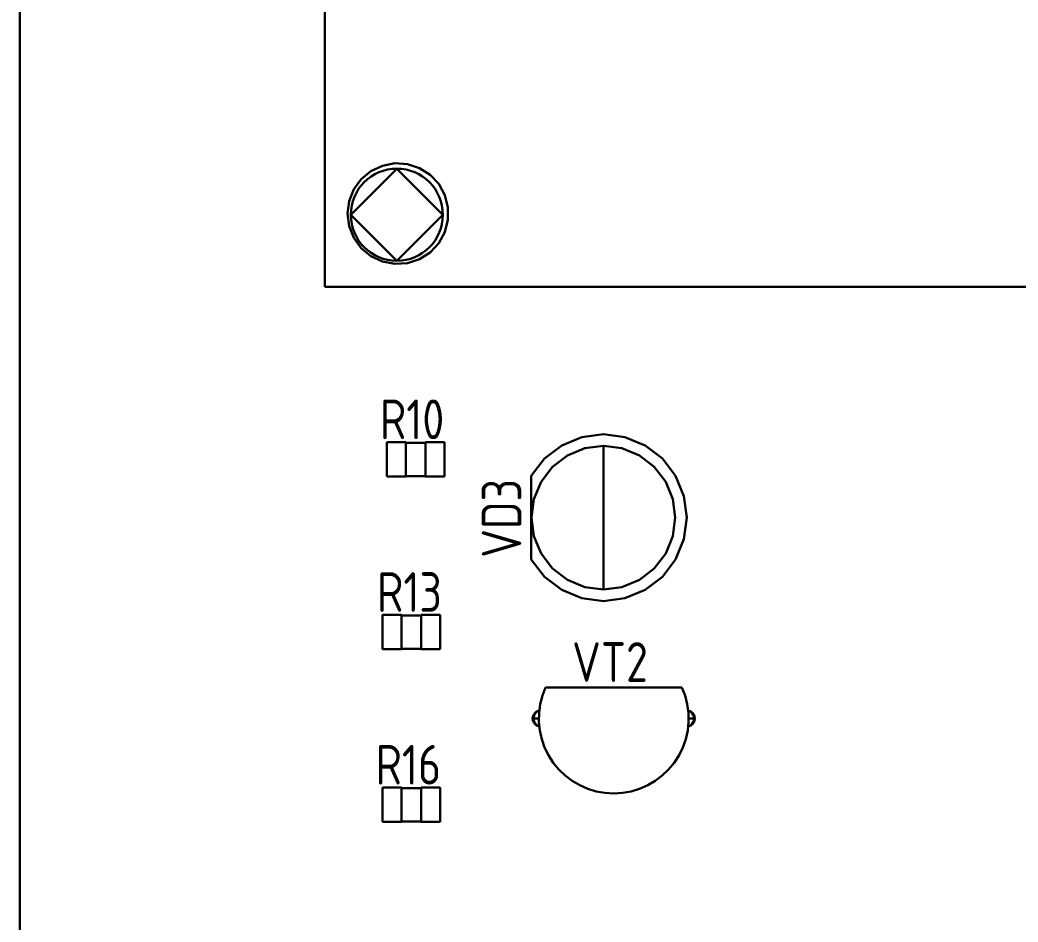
# Model space of a CAD drawing. Header units: inches. Extents: x -969 to 2045, y -594 to 12.
# Drawn here: x 1211.56 to 1246.25, y -225.6 to -194.26 of the extents above; entities that cross this region are included whole.
import ezdxf

# ---------------------------------------------------------------- set-up
doc = ezdxf.new("R2010")
doc.units = ezdxf.units.IN
doc.header["$MEASUREMENT"] = 0
doc.styles.add('GOST type A0', font='gost.TTF', dxfattribs={"height": 2.116667})

msp = doc.modelspace()

# ---------------------------------------------------------------- linework, layer by layer
at = {"color": 7, "lineweight": 30}
for p, q in [((1211.561, -121.527), (1211.561, -302.127)), ((1222.161, -143.527), (1222.161, -203.527)), ((1222.161, -143.527), (1222.161, -203.527)), ((1222.161, -143.527), (1222.161, -203.527)), ((1222.161, -143.527), (1222.161, -203.527)), ((1224.661, -199.427), (1223.061, -201.027)), ((1224.16, -199.323), (1223.763, -199.509)), ((1224.16, -199.323), (1223.763, -199.509)), ((1224.591, -199.24), (1224.16, -199.323)), ((1224.591, -199.24), (1224.16, -199.323)), ((1225.029, -199.268), (1224.591, -199.24)), ((1225.029, -199.268), (1224.591, -199.24)), ((1226.261, -201.027), (1224.661, -199.427)), ((1225.446, -199.404), (1225.029, -199.268)), ((1225.446, -199.404), (1225.029, -199.268)), ((1225.816, -199.639), (1225.446, -199.404)), ((1225.816, -199.639), (1225.446, -199.404)), ((1223.425, -199.789), (1223.167, -200.144)), ((1223.425, -199.789), (1223.167, -200.144)), ((1223.763, -199.509), (1223.425, -199.789)), ((1223.763, -199.509), (1223.425, -199.789)), ((1226.117, -199.958), (1225.816, -199.639)), ((1226.117, -199.958), (1225.816, -199.639)), ((1223.167, -200.144), (1223.006, -200.552)), ((1223.167, -200.144), (1223.006, -200.552)), ((1226.328, -200.343), (1226.117, -199.958)), ((1226.328, -200.343), (1226.117, -199.958)), ((1226.437, -200.768), (1226.328, -200.343)), ((1226.437, -200.768), (1226.328, -200.343)), ((1223.006, -200.552), (1222.951, -200.987)), ((1223.006, -200.552), (1222.951, -200.987)), ((1226.437, -201.206), (1226.437, -200.768)), ((1226.437, -201.206), (1226.437, -200.768)), ((1223.006, -201.422), (1222.951, -200.987)), ((1223.006, -201.422), (1222.951, -200.987)), ((1223.061, -201.027), (1224.661, -202.627)), ((1224.661, -202.627), (1226.261, -201.027)), ((1226.437, -201.206), (1226.328, -201.631)), ((1226.437, -201.206), (1226.328, -201.631)), ((1223.167, -201.83), (1223.006, -201.422)), ((1223.167, -201.83), (1223.006, -201.422)), ((1223.425, -202.185), (1223.167, -201.83)), ((1223.425, -202.185), (1223.167, -201.83)), ((1226.328, -201.631), (1226.117, -202.016)), ((1226.328, -201.631), (1226.117, -202.016)), ((1223.763, -202.465), (1223.425, -202.185)), ((1223.763, -202.465), (1223.425, -202.185)), ((1226.117, -202.016), (1225.816, -202.335)), ((1226.117, -202.016), (1225.816, -202.335)), ((1224.16, -202.651), (1223.763, -202.465)), ((1224.16, -202.651), (1223.763, -202.465)), ((1225.446, -202.57), (1225.029, -202.706)), ((1225.446, -202.57), (1225.029, -202.706)), ((1225.816, -202.335), (1225.446, -202.57)), ((1225.816, -202.335), (1225.446, -202.57)), ((1224.591, -202.734), (1224.16, -202.651)), ((1224.591, -202.734), (1224.16, -202.651)), ((1225.029, -202.706), (1224.591, -202.734)), ((1225.029, -202.706), (1224.591, -202.734)), ((1222.161, -203.527), (1320.161, -203.527)), ((1320.161, -203.527), (1222.161, -203.527)), ((1222.161, -203.527), (1320.161, -203.527)), ((1320.161, -203.527), (1222.161, -203.527)), ((1231.091, -208.751), (1230.392, -209.04)), ((1230.392, -209.04), (1231.091, -208.751)), ((1231.091, -208.751), (1230.392, -209.04)), ((1230.392, -209.04), (1231.091, -208.751)), ((1231.841, -208.652), (1231.091, -208.751)), ((1231.091, -208.751), (1231.841, -208.652)), ((1231.841, -208.652), (1231.091, -208.751)), ((1231.091, -208.751), (1231.841, -208.652)), ((1232.592, -208.751), (1231.841, -208.652)), ((1231.841, -208.652), (1232.592, -208.751)), ((1232.592, -208.751), (1231.841, -208.652)), ((1231.841, -208.652), (1232.592, -208.751)), ((1233.291, -209.04), (1232.592, -208.751)), ((1232.592, -208.751), (1233.291, -209.04)), ((1233.291, -209.04), (1232.592, -208.751)), ((1232.592, -208.751), (1233.291, -209.04)), ((1224.31, -208.93), (1224.31, -210.124)), ((1224.97, -208.93), (1224.31, -208.93)), ((1224.31, -208.93), (1224.31, -210.124)), ((1224.31, -208.93), (1224.97, -208.93)), ((1224.31, -208.93), (1224.31, -210.124)), ((1224.97, -208.93), (1224.31, -208.93)), ((1224.31, -208.93), (1224.31, -210.124)), ((1224.31, -208.93), (1224.97, -208.93)), ((1224.97, -208.947), (1224.97, -208.93)), ((1224.97, -208.93), (1224.97, -210.124)), ((1224.97, -208.947), (1224.97, -208.93)), ((1224.97, -208.93), (1224.97, -210.124)), ((1225.656, -208.947), (1224.97, -208.947)), ((1224.97, -208.947), (1225.656, -208.947)), ((1225.656, -208.947), (1224.97, -208.947)), ((1224.97, -208.947), (1225.656, -208.947)), ((1226.316, -208.93), (1225.656, -208.93)), ((1225.656, -208.93), (1225.656, -208.947)), ((1225.656, -208.93), (1225.656, -210.124)), ((1225.656, -208.93), (1226.316, -208.93)), ((1226.316, -208.93), (1225.656, -208.93)), ((1225.656, -208.93), (1225.656, -208.947)), ((1225.656, -208.93), (1225.656, -210.124)), ((1225.656, -208.93), (1226.316, -208.93)), ((1226.316, -210.124), (1226.316, -208.93)), ((1226.316, -208.93), (1226.316, -210.124)), ((1226.316, -210.124), (1226.316, -208.93)), ((1226.316, -208.93), (1226.316, -210.124)), ((1230.392, -209.04), (1229.792, -209.5)), ((1229.792, -209.5), (1230.392, -209.04)), ((1230.392, -209.04), (1229.792, -209.5)), ((1229.792, -209.5), (1230.392, -209.04)), ((1230.591, -209.387), (1231.194, -209.137)), ((1230.591, -209.387), (1231.194, -209.137)), ((1231.194, -209.137), (1231.841, -209.052)), ((1231.194, -209.137), (1231.841, -209.052)), ((1231.841, -209.052), (1232.488, -209.137)), ((1231.841, -209.052), (1231.841, -209.137)), ((1231.841, -209.052), (1232.488, -209.137)), ((1231.841, -209.052), (1231.841, -209.137)), ((1231.841, -209.387), (1231.841, -209.137)), ((1231.841, -209.387), (1231.841, -209.137)), ((1232.488, -209.137), (1233.091, -209.387)), ((1232.488, -209.137), (1233.091, -209.387)), ((1233.892, -209.501), (1233.291, -209.04)), ((1233.291, -209.04), (1233.892, -209.501)), ((1233.892, -209.501), (1233.291, -209.04)), ((1233.291, -209.04), (1233.892, -209.501)), ((1229.792, -209.5), (1229.331, -210.099)), ((1229.331, -210.099), (1229.792, -209.5)), ((1229.792, -209.5), (1229.331, -210.099)), ((1229.331, -210.099), (1229.792, -209.5)), ((1230.073, -209.784), (1230.591, -209.387)), ((1230.073, -209.784), (1230.591, -209.387)), ((1231.841, -209.784), (1231.841, -209.387)), ((1231.841, -209.784), (1231.841, -209.387)), ((1233.091, -209.387), (1233.609, -209.784)), ((1233.091, -209.387), (1233.609, -209.784)), ((1234.353, -210.102), (1233.892, -209.501)), ((1233.892, -209.501), (1234.353, -210.102)), ((1234.353, -210.102), (1233.892, -209.501)), ((1233.892, -209.501), (1234.353, -210.102)), ((1229.676, -210.302), (1230.073, -209.784)), ((1229.676, -210.302), (1230.073, -209.784)), ((1231.841, -210.302), (1231.841, -209.784)), ((1231.841, -210.302), (1231.841, -209.784)), ((1233.609, -209.784), (1234.006, -210.302)), ((1233.609, -209.784), (1234.006, -210.302)), ((1224.31, -210.124), (1224.97, -210.124)), ((1224.31, -210.124), (1224.97, -210.124)), ((1224.31, -210.124), (1224.97, -210.124)), ((1224.31, -210.124), (1224.97, -210.124)), ((1224.97, -210.124), (1224.97, -210.107)), ((1224.97, -210.107), (1225.656, -210.107)), ((1224.97, -210.107), (1225.656, -210.107)), ((1224.97, -210.124), (1224.97, -210.107)), ((1224.97, -210.107), (1225.656, -210.107)), ((1224.97, -210.107), (1225.656, -210.107)), ((1225.656, -210.107), (1225.656, -210.124)), ((1225.656, -210.107), (1225.656, -210.124)), ((1225.656, -210.124), (1226.316, -210.124)), ((1225.656, -210.124), (1226.316, -210.124)), ((1225.656, -210.124), (1226.316, -210.124)), ((1225.656, -210.124), (1226.316, -210.124)), ((1229.331, -210.099), (1229.331, -213.004)), ((1229.331, -210.099), (1229.331, -213.004)), ((1229.331, -210.099), (1229.331, -213.004)), ((1229.331, -210.099), (1229.331, -213.004)), ((1234.642, -210.801), (1234.353, -210.102)), ((1234.353, -210.102), (1234.642, -210.801)), ((1234.642, -210.801), (1234.353, -210.102)), ((1234.353, -210.102), (1234.642, -210.801)), ((1229.426, -210.905), (1229.676, -210.302)), ((1229.426, -210.905), (1229.676, -210.302)), ((1231.841, -210.905), (1231.841, -210.302)), ((1231.841, -210.905), (1231.841, -210.302)), ((1234.006, -210.302), (1234.256, -210.905)), ((1234.006, -210.302), (1234.256, -210.905)), ((1229.341, -211.552), (1229.426, -210.905)), ((1229.341, -211.552), (1229.426, -210.905)), ((1231.841, -211.552), (1231.841, -210.905)), ((1231.841, -211.552), (1231.841, -210.905)), ((1234.256, -210.905), (1234.341, -211.552)), ((1234.256, -210.905), (1234.341, -211.552)), ((1234.741, -211.552), (1234.642, -210.801)), ((1234.642, -210.801), (1234.741, -211.552)), ((1234.741, -211.552), (1234.642, -210.801)), ((1234.642, -210.801), (1234.741, -211.552)), ((1229.341, -211.552), (1229.426, -212.199)), ((1229.341, -211.552), (1229.426, -212.199)), ((1231.841, -212.199), (1231.841, -211.552)), ((1231.841, -212.199), (1231.841, -211.552)), ((1234.256, -212.199), (1234.341, -211.552)), ((1234.256, -212.199), (1234.341, -211.552)), ((1234.642, -212.302), (1234.741, -211.552)), ((1234.642, -212.302), (1234.741, -211.552)), ((1234.642, -212.302), (1234.741, -211.552)), ((1234.642, -212.302), (1234.741, -211.552)), ((1229.426, -212.199), (1229.676, -212.802)), ((1229.426, -212.199), (1229.676, -212.802)), ((1231.841, -212.802), (1231.841, -212.199)), ((1231.841, -212.802), (1231.841, -212.199)), ((1234.006, -212.802), (1234.256, -212.199)), ((1234.006, -212.802), (1234.256, -212.199)), ((1234.353, -213.002), (1234.642, -212.302)), ((1234.353, -213.002), (1234.642, -212.302)), ((1234.353, -213.002), (1234.642, -212.302)), ((1234.353, -213.002), (1234.642, -212.302)), ((1229.331, -213.004), (1229.792, -213.604)), ((1229.331, -213.004), (1229.792, -213.604)), ((1229.331, -213.004), (1229.792, -213.604)), ((1229.331, -213.004), (1229.792, -213.604)), ((1229.676, -212.802), (1230.073, -213.32)), ((1229.676, -212.802), (1230.073, -213.32)), ((1231.841, -213.32), (1231.841, -212.802)), ((1231.841, -213.32), (1231.841, -212.802)), ((1233.609, -213.32), (1234.006, -212.802)), ((1233.609, -213.32), (1234.006, -212.802)), ((1233.892, -213.603), (1234.353, -213.002)), ((1233.892, -213.603), (1234.353, -213.002)), ((1233.892, -213.603), (1234.353, -213.002)), ((1233.892, -213.603), (1234.353, -213.002)), ((1230.073, -213.32), (1230.591, -213.717)), ((1230.073, -213.32), (1230.591, -213.717)), ((1231.841, -213.717), (1231.841, -213.32)), ((1231.841, -213.717), (1231.841, -213.32)), ((1233.091, -213.717), (1233.609, -213.32)), ((1233.091, -213.717), (1233.609, -213.32)), ((1229.792, -213.604), (1230.392, -214.064)), ((1229.792, -213.604), (1230.392, -214.064)), ((1229.792, -213.604), (1230.392, -214.064)), ((1229.792, -213.604), (1230.392, -214.064)), ((1233.291, -214.063), (1233.892, -213.603)), ((1233.291, -214.063), (1233.892, -213.603)), ((1233.291, -214.063), (1233.892, -213.603)), ((1233.291, -214.063), (1233.892, -213.603)), ((1230.591, -213.717), (1231.194, -213.967)), ((1230.591, -213.717), (1231.194, -213.967)), ((1231.194, -213.967), (1231.841, -214.052)), ((1231.194, -213.967), (1231.841, -214.052)), ((1231.841, -213.967), (1231.841, -213.717)), ((1231.841, -213.967), (1231.841, -213.717)), ((1231.841, -214.052), (1232.488, -213.967)), ((1231.841, -213.967), (1231.841, -214.052)), ((1231.841, -214.052), (1232.488, -213.967)), ((1231.841, -213.967), (1231.841, -214.052)), ((1232.488, -213.967), (1233.091, -213.717)), ((1232.488, -213.967), (1233.091, -213.717)), ((1230.392, -214.064), (1231.091, -214.353)), ((1230.392, -214.064), (1231.091, -214.353)), ((1230.392, -214.064), (1231.091, -214.353)), ((1230.392, -214.064), (1231.091, -214.353)), ((1231.091, -214.353), (1231.841, -214.452)), ((1231.091, -214.353), (1231.841, -214.452)), ((1231.091, -214.353), (1231.841, -214.452)), ((1231.091, -214.353), (1231.841, -214.452)), ((1231.841, -214.452), (1232.592, -214.353)), ((1231.841, -214.452), (1232.592, -214.353)), ((1231.841, -214.452), (1232.592, -214.353)), ((1231.841, -214.452), (1232.592, -214.353)), ((1232.592, -214.353), (1233.291, -214.063)), ((1232.592, -214.353), (1233.291, -214.063)), ((1232.592, -214.353), (1233.291, -214.063)), ((1232.592, -214.353), (1233.291, -214.063)), ((1224.158, -214.93), (1224.158, -216.124)), ((1224.818, -214.93), (1224.158, -214.93)), ((1224.158, -214.93), (1224.158, -216.124)), ((1224.158, -214.93), (1224.818, -214.93)), ((1224.158, -214.93), (1224.158, -216.124)), ((1224.818, -214.93), (1224.158, -214.93)), ((1224.158, -214.93), (1224.158, -216.124)), ((1224.158, -214.93), (1224.818, -214.93)), ((1224.818, -214.947), (1224.818, -214.93)), ((1224.818, -214.93), (1224.818, -216.124)), ((1224.818, -214.947), (1224.818, -214.93)), ((1224.818, -214.93), (1224.818, -216.124)), ((1225.504, -214.947), (1224.818, -214.947)), ((1224.818, -214.947), (1225.504, -214.947)), ((1225.504, -214.947), (1224.818, -214.947)), ((1224.818, -214.947), (1225.504, -214.947)), ((1226.164, -214.93), (1225.504, -214.93)), ((1225.504, -214.93), (1225.504, -214.947)), ((1225.504, -214.93), (1225.504, -216.124)), ((1225.504, -214.93), (1226.164, -214.93)), ((1226.164, -214.93), (1225.504, -214.93)), ((1225.504, -214.93), (1225.504, -214.947)), ((1225.504, -214.93), (1225.504, -216.124)), ((1225.504, -214.93), (1226.164, -214.93)), ((1226.164, -216.124), (1226.164, -214.93)), ((1226.164, -214.93), (1226.164, -216.124)), ((1226.164, -216.124), (1226.164, -214.93)), ((1226.164, -214.93), (1226.164, -216.124)), ((1224.158, -216.124), (1224.818, -216.124)), ((1224.158, -216.124), (1224.818, -216.124)), ((1224.158, -216.124), (1224.818, -216.124)), ((1224.158, -216.124), (1224.818, -216.124)), ((1224.818, -216.124), (1224.818, -216.107)), ((1224.818, -216.107), (1225.504, -216.107)), ((1224.818, -216.107), (1225.504, -216.107)), ((1224.818, -216.124), (1224.818, -216.107)), ((1224.818, -216.107), (1225.504, -216.107)), ((1224.818, -216.107), (1225.504, -216.107)), ((1225.504, -216.107), (1225.504, -216.124)), ((1225.504, -216.107), (1225.504, -216.124)), ((1225.504, -216.124), (1226.164, -216.124)), ((1225.504, -216.124), (1226.164, -216.124)), ((1225.504, -216.124), (1226.164, -216.124)), ((1225.504, -216.124), (1226.164, -216.124)), ((1229.832, -217.452), (1229.722, -217.737)), ((1229.832, -217.452), (1229.722, -217.737)), ((1229.832, -217.452), (1229.722, -217.737)), ((1229.832, -217.452), (1229.722, -217.737)), ((1234.57, -217.452), (1229.832, -217.452)), ((1234.57, -217.452), (1229.832, -217.452)), ((1234.57, -217.452), (1229.832, -217.452)), ((1234.57, -217.452), (1229.832, -217.452)), ((1234.68, -217.737), (1234.57, -217.452)), ((1234.68, -217.737), (1234.57, -217.452)), ((1234.68, -217.737), (1234.57, -217.452)), ((1234.68, -217.737), (1234.57, -217.452)), ((1229.722, -217.737), (1229.646, -218.034)), ((1229.722, -217.737), (1229.646, -218.034)), ((1229.722, -217.737), (1229.646, -218.034)), ((1229.722, -217.737), (1229.646, -218.034)), ((1234.756, -218.034), (1234.68, -217.737)), ((1234.756, -218.034), (1234.68, -217.737)), ((1234.756, -218.034), (1234.68, -217.737)), ((1234.756, -218.034), (1234.68, -217.737)), ((1229.646, -218.034), (1229.605, -218.337)), ((1229.646, -218.034), (1229.605, -218.337)), ((1229.646, -218.034), (1229.615, -218.259)), ((1229.646, -218.034), (1229.615, -218.259)), ((1234.787, -218.262), (1234.756, -218.034)), ((1234.797, -218.337), (1234.756, -218.034)), ((1234.787, -218.262), (1234.756, -218.034)), ((1234.797, -218.337), (1234.756, -218.034)), ((1229.391, -218.46), (1229.382, -218.532)), ((1229.391, -218.46), (1229.382, -218.532)), ((1229.391, -218.46), (1229.382, -218.532)), ((1229.391, -218.46), (1229.382, -218.532)), ((1229.382, -218.532), (1229.391, -218.604)), ((1229.391, -218.604), (1229.382, -218.532)), ((1229.385, -218.532), (1229.382, -218.532)), ((1229.382, -218.532), (1229.391, -218.604)), ((1229.391, -218.604), (1229.382, -218.532)), ((1229.385, -218.532), (1229.382, -218.532)), ((1229.395, -218.532), (1229.385, -218.532)), ((1229.395, -218.532), (1229.385, -218.532)), ((1229.419, -218.392), (1229.391, -218.46)), ((1229.419, -218.392), (1229.391, -218.46)), ((1229.419, -218.392), (1229.391, -218.46)), ((1229.419, -218.392), (1229.391, -218.46)), ((1229.412, -218.532), (1229.395, -218.532)), ((1229.412, -218.532), (1229.395, -218.532)), ((1229.42, -218.46), (1229.412, -218.532)), ((1229.42, -218.46), (1229.412, -218.532)), ((1229.42, -218.604), (1229.412, -218.532)), ((1229.602, -218.532), (1229.412, -218.532)), ((1229.42, -218.604), (1229.412, -218.532)), ((1229.602, -218.532), (1229.412, -218.532)), ((1229.464, -218.334), (1229.419, -218.392)), ((1229.464, -218.334), (1229.419, -218.392)), ((1229.464, -218.334), (1229.419, -218.392)), ((1229.464, -218.334), (1229.419, -218.392)), ((1229.447, -218.392), (1229.42, -218.46)), ((1229.447, -218.392), (1229.42, -218.46)), ((1229.49, -218.334), (1229.447, -218.392)), ((1229.49, -218.334), (1229.447, -218.392)), ((1229.521, -218.29), (1229.464, -218.334)), ((1229.521, -218.29), (1229.464, -218.334)), ((1229.521, -218.29), (1229.464, -218.334)), ((1229.521, -218.29), (1229.464, -218.334)), ((1229.546, -218.29), (1229.49, -218.334)), ((1229.546, -218.29), (1229.49, -218.334)), ((1229.589, -218.262), (1229.521, -218.29)), ((1229.589, -218.262), (1229.521, -218.29)), ((1229.589, -218.262), (1229.521, -218.29)), ((1229.589, -218.262), (1229.521, -218.29)), ((1229.611, -218.262), (1229.546, -218.29)), ((1229.611, -218.262), (1229.546, -218.29)), ((1229.615, -218.259), (1229.589, -218.262)), ((1229.615, -218.259), (1229.589, -218.262)), ((1229.615, -218.259), (1229.589, -218.262)), ((1229.615, -218.259), (1229.589, -218.262)), ((1229.605, -218.337), (1229.6, -218.643)), ((1229.605, -218.337), (1229.6, -218.643)), ((1229.615, -218.262), (1229.611, -218.262)), ((1229.615, -218.262), (1229.611, -218.262)), ((1234.813, -218.262), (1234.787, -218.259)), ((1234.787, -218.259), (1234.787, -218.262)), ((1234.813, -218.262), (1234.787, -218.259)), ((1234.813, -218.262), (1234.787, -218.259)), ((1234.787, -218.259), (1234.787, -218.262)), ((1234.813, -218.262), (1234.787, -218.259)), ((1234.791, -218.262), (1234.787, -218.262)), ((1234.791, -218.262), (1234.787, -218.262)), ((1234.856, -218.29), (1234.791, -218.262)), ((1234.856, -218.29), (1234.791, -218.262)), ((1234.802, -218.643), (1234.797, -218.337)), ((1234.802, -218.643), (1234.797, -218.337)), ((1234.99, -218.532), (1234.8, -218.532)), ((1234.99, -218.532), (1234.8, -218.532)), ((1234.881, -218.29), (1234.813, -218.262)), ((1234.881, -218.29), (1234.813, -218.262)), ((1234.881, -218.29), (1234.813, -218.262)), ((1234.881, -218.29), (1234.813, -218.262)), ((1234.912, -218.334), (1234.856, -218.29)), ((1234.912, -218.334), (1234.856, -218.29)), ((1234.939, -218.334), (1234.881, -218.29)), ((1234.939, -218.334), (1234.881, -218.29)), ((1234.939, -218.334), (1234.881, -218.29)), ((1234.939, -218.334), (1234.881, -218.29)), ((1234.955, -218.392), (1234.912, -218.334)), ((1234.955, -218.392), (1234.912, -218.334)), ((1234.983, -218.392), (1234.939, -218.334)), ((1234.983, -218.392), (1234.939, -218.334)), ((1234.983, -218.392), (1234.939, -218.334)), ((1234.983, -218.392), (1234.939, -218.334)), ((1234.982, -218.46), (1234.955, -218.392)), ((1234.982, -218.46), (1234.955, -218.392)), ((1234.99, -218.532), (1234.982, -218.46)), ((1234.99, -218.532), (1234.982, -218.46)), ((1234.99, -218.532), (1234.982, -218.604)), ((1234.99, -218.532), (1234.982, -218.604)), ((1235.011, -218.46), (1234.983, -218.392)), ((1235.011, -218.46), (1234.983, -218.392)), ((1235.011, -218.46), (1234.983, -218.392)), ((1235.011, -218.46), (1234.983, -218.392)), ((1235.007, -218.532), (1234.99, -218.532)), ((1235.007, -218.532), (1234.99, -218.532)), ((1235.017, -218.532), (1235.007, -218.532)), ((1235.017, -218.532), (1235.007, -218.532)), ((1235.02, -218.532), (1235.011, -218.46)), ((1235.02, -218.532), (1235.011, -218.46)), ((1235.02, -218.532), (1235.011, -218.46)), ((1235.02, -218.532), (1235.011, -218.46)), ((1235.011, -218.604), (1235.02, -218.532)), ((1235.02, -218.532), (1235.011, -218.604)), ((1235.011, -218.604), (1235.02, -218.532)), ((1235.02, -218.532), (1235.011, -218.604)), ((1235.02, -218.532), (1235.017, -218.532)), ((1235.02, -218.532), (1235.017, -218.532)), ((1229.391, -218.604), (1229.419, -218.672)), ((1229.419, -218.672), (1229.391, -218.604)), ((1229.391, -218.604), (1229.419, -218.672)), ((1229.419, -218.672), (1229.391, -218.604)), ((1229.419, -218.672), (1229.464, -218.729)), ((1229.464, -218.729), (1229.419, -218.672)), ((1229.419, -218.672), (1229.464, -218.729)), ((1229.464, -218.729), (1229.419, -218.672)), ((1229.447, -218.672), (1229.42, -218.604)), ((1229.447, -218.672), (1229.42, -218.604)), ((1229.49, -218.729), (1229.447, -218.672)), ((1229.49, -218.729), (1229.447, -218.672)), ((1229.464, -218.729), (1229.521, -218.774)), ((1229.521, -218.774), (1229.464, -218.729)), ((1229.464, -218.729), (1229.521, -218.774)), ((1229.521, -218.774), (1229.464, -218.729)), ((1229.546, -218.774), (1229.49, -218.729)), ((1229.546, -218.774), (1229.49, -218.729)), ((1229.521, -218.774), (1229.589, -218.802)), ((1229.589, -218.802), (1229.521, -218.774)), ((1229.521, -218.774), (1229.589, -218.802)), ((1229.589, -218.802), (1229.521, -218.774)), ((1229.611, -218.802), (1229.546, -218.774)), ((1229.611, -218.802), (1229.546, -218.774)), ((1229.589, -218.802), (1229.616, -218.805)), ((1229.616, -218.805), (1229.589, -218.802)), ((1229.589, -218.802), (1229.616, -218.805)), ((1229.616, -218.805), (1229.589, -218.802)), ((1229.631, -218.947), (1229.6, -218.643)), ((1229.631, -218.947), (1229.6, -218.643)), ((1229.616, -218.802), (1229.611, -218.802)), ((1229.616, -218.802), (1229.611, -218.802)), ((1229.616, -218.805), (1229.631, -218.947)), ((1229.616, -218.805), (1229.631, -218.947)), ((1234.802, -218.643), (1234.771, -218.947)), ((1234.802, -218.643), (1234.771, -218.947)), ((1234.771, -218.947), (1234.786, -218.802)), ((1234.771, -218.947), (1234.786, -218.802)), ((1234.786, -218.802), (1234.786, -218.805)), ((1234.786, -218.805), (1234.813, -218.802)), ((1234.791, -218.802), (1234.786, -218.802)), ((1234.813, -218.802), (1234.786, -218.805)), ((1234.786, -218.802), (1234.786, -218.805)), ((1234.786, -218.805), (1234.813, -218.802)), ((1234.791, -218.802), (1234.786, -218.802)), ((1234.813, -218.802), (1234.786, -218.805)), ((1234.856, -218.774), (1234.791, -218.802)), ((1234.856, -218.774), (1234.791, -218.802)), ((1234.813, -218.802), (1234.881, -218.774)), ((1234.881, -218.774), (1234.813, -218.802)), ((1234.813, -218.802), (1234.881, -218.774)), ((1234.881, -218.774), (1234.813, -218.802)), ((1234.912, -218.729), (1234.856, -218.774)), ((1234.912, -218.729), (1234.856, -218.774)), ((1234.881, -218.774), (1234.939, -218.729)), ((1234.939, -218.729), (1234.881, -218.774)), ((1234.881, -218.774), (1234.939, -218.729)), ((1234.939, -218.729), (1234.881, -218.774)), ((1234.955, -218.672), (1234.912, -218.729)), ((1234.955, -218.672), (1234.912, -218.729)), ((1234.939, -218.729), (1234.983, -218.672)), ((1234.983, -218.672), (1234.939, -218.729)), ((1234.939, -218.729), (1234.983, -218.672)), ((1234.983, -218.672), (1234.939, -218.729)), ((1234.982, -218.604), (1234.955, -218.672)), ((1234.982, -218.604), (1234.955, -218.672)), ((1234.983, -218.672), (1235.011, -218.604)), ((1235.011, -218.604), (1234.983, -218.672)), ((1234.983, -218.672), (1235.011, -218.604)), ((1235.011, -218.604), (1234.983, -218.672)), ((1229.631, -218.947), (1229.697, -219.245)), ((1229.697, -219.245), (1229.631, -218.947)), ((1229.631, -218.947), (1229.697, -219.245)), ((1229.697, -219.245), (1229.631, -218.947)), ((1229.697, -219.245), (1229.798, -219.534)), ((1229.798, -219.534), (1229.697, -219.245)), ((1229.697, -219.245), (1229.798, -219.534)), ((1229.798, -219.534), (1229.697, -219.245)), ((1234.604, -219.534), (1234.705, -219.245)), ((1234.705, -219.245), (1234.604, -219.534)), ((1234.604, -219.534), (1234.705, -219.245)), ((1234.705, -219.245), (1234.604, -219.534)), ((1234.705, -219.245), (1234.771, -218.947)), ((1234.771, -218.947), (1234.705, -219.245)), ((1234.705, -219.245), (1234.771, -218.947)), ((1234.771, -218.947), (1234.705, -219.245)), ((1229.798, -219.534), (1229.932, -219.809)), ((1229.932, -219.809), (1229.798, -219.534)), ((1229.798, -219.534), (1229.932, -219.809)), ((1229.932, -219.809), (1229.798, -219.534)), ((1234.47, -219.809), (1234.604, -219.534)), ((1234.604, -219.534), (1234.47, -219.809)), ((1234.47, -219.809), (1234.604, -219.534)), ((1234.604, -219.534), (1234.47, -219.809)), ((1229.932, -219.809), (1230.098, -220.066)), ((1230.098, -220.066), (1229.932, -219.809)), ((1229.932, -219.809), (1230.098, -220.066)), ((1230.098, -220.066), (1229.932, -219.809)), ((1234.304, -220.066), (1234.47, -219.809)), ((1234.47, -219.809), (1234.304, -220.066)), ((1234.304, -220.066), (1234.47, -219.809)), ((1234.47, -219.809), (1234.304, -220.066)), ((1230.098, -220.066), (1230.292, -220.303)), ((1230.292, -220.303), (1230.098, -220.066)), ((1230.098, -220.066), (1230.292, -220.303)), ((1230.292, -220.303), (1230.098, -220.066)), ((1230.292, -220.303), (1230.513, -220.514)), ((1230.513, -220.514), (1230.292, -220.303)), ((1230.292, -220.303), (1230.513, -220.514)), ((1230.513, -220.514), (1230.292, -220.303)), ((1233.889, -220.514), (1234.11, -220.303)), ((1234.11, -220.303), (1233.889, -220.514)), ((1233.889, -220.514), (1234.11, -220.303)), ((1234.11, -220.303), (1233.889, -220.514)), ((1234.11, -220.303), (1234.304, -220.066)), ((1234.304, -220.066), (1234.11, -220.303)), ((1234.11, -220.303), (1234.304, -220.066)), ((1234.304, -220.066), (1234.11, -220.303)), ((1230.513, -220.514), (1230.757, -220.698)), ((1230.757, -220.698), (1230.513, -220.514)), ((1230.513, -220.514), (1230.757, -220.698)), ((1230.757, -220.698), (1230.513, -220.514)), ((1233.645, -220.698), (1233.889, -220.514)), ((1233.889, -220.514), (1233.645, -220.698)), ((1233.645, -220.698), (1233.889, -220.514)), ((1233.889, -220.514), (1233.645, -220.698)), ((1224.158, -220.93), (1224.158, -222.124)), ((1224.818, -220.93), (1224.158, -220.93)), ((1224.158, -220.93), (1224.158, -222.124)), ((1224.158, -220.93), (1224.818, -220.93)), ((1224.158, -220.93), (1224.158, -222.124)), ((1224.818, -220.93), (1224.158, -220.93)), ((1224.158, -220.93), (1224.158, -222.124)), ((1224.158, -220.93), (1224.818, -220.93)), ((1224.818, -220.947), (1224.818, -220.93)), ((1224.818, -220.93), (1224.818, -222.124)), ((1224.818, -220.947), (1224.818, -220.93)), ((1224.818, -220.93), (1224.818, -222.124)), ((1225.504, -220.947), (1224.818, -220.947)), ((1224.818, -220.947), (1225.504, -220.947)), ((1225.504, -220.947), (1224.818, -220.947)), ((1224.818, -220.947), (1225.504, -220.947)), ((1226.164, -220.93), (1225.504, -220.93)), ((1225.504, -220.93), (1225.504, -220.947)), ((1225.504, -220.93), (1225.504, -222.124)), ((1225.504, -220.93), (1226.164, -220.93)), ((1226.164, -220.93), (1225.504, -220.93)), ((1225.504, -220.93), (1225.504, -220.947)), ((1225.504, -220.93), (1225.504, -222.124)), ((1225.504, -220.93), (1226.164, -220.93)), ((1226.164, -222.124), (1226.164, -220.93)), ((1226.164, -220.93), (1226.164, -222.124)), ((1226.164, -222.124), (1226.164, -220.93)), ((1226.164, -220.93), (1226.164, -222.124)), ((1230.757, -220.698), (1231.021, -220.853)), ((1231.021, -220.853), (1230.757, -220.698)), ((1230.757, -220.698), (1231.021, -220.853)), ((1231.021, -220.853), (1230.757, -220.698)), ((1231.021, -220.853), (1231.302, -220.975)), ((1231.302, -220.975), (1231.021, -220.853)), ((1231.021, -220.853), (1231.302, -220.975)), ((1231.302, -220.975), (1231.021, -220.853)), ((1231.302, -220.975), (1231.595, -221.064)), ((1231.595, -221.064), (1231.302, -220.975)), ((1231.302, -220.975), (1231.595, -221.064)), ((1231.595, -221.064), (1231.302, -220.975)), ((1232.808, -221.064), (1233.1, -220.975)), ((1233.1, -220.975), (1232.808, -221.064)), ((1232.808, -221.064), (1233.1, -220.975)), ((1233.1, -220.975), (1232.808, -221.064)), ((1233.1, -220.975), (1233.381, -220.853)), ((1233.381, -220.853), (1233.1, -220.975)), ((1233.1, -220.975), (1233.381, -220.853)), ((1233.381, -220.853), (1233.1, -220.975)), ((1233.381, -220.853), (1233.645, -220.698)), ((1233.645, -220.698), (1233.381, -220.853)), ((1233.381, -220.853), (1233.645, -220.698)), ((1233.645, -220.698), (1233.381, -220.853)), ((1231.595, -221.064), (1231.896, -221.117)), ((1231.896, -221.117), (1231.595, -221.064)), ((1231.595, -221.064), (1231.896, -221.117)), ((1231.896, -221.117), (1231.595, -221.064)), ((1231.896, -221.117), (1232.201, -221.135)), ((1232.201, -221.135), (1231.896, -221.117)), ((1231.896, -221.117), (1232.201, -221.135)), ((1232.201, -221.135), (1231.896, -221.117)), ((1232.201, -221.135), (1232.506, -221.117)), ((1232.506, -221.117), (1232.201, -221.135)), ((1232.201, -221.135), (1232.506, -221.117)), ((1232.506, -221.117), (1232.201, -221.135)), ((1232.506, -221.117), (1232.808, -221.064)), ((1232.808, -221.064), (1232.506, -221.117)), ((1232.506, -221.117), (1232.808, -221.064)), ((1232.808, -221.064), (1232.506, -221.117)), ((1224.158, -222.124), (1224.818, -222.124)), ((1224.158, -222.124), (1224.818, -222.124)), ((1224.158, -222.124), (1224.818, -222.124)), ((1224.158, -222.124), (1224.818, -222.124)), ((1224.818, -222.124), (1224.818, -222.107)), ((1224.818, -222.107), (1225.504, -222.107)), ((1224.818, -222.107), (1225.504, -222.107)), ((1224.818, -222.124), (1224.818, -222.107)), ((1224.818, -222.107), (1225.504, -222.107)), ((1224.818, -222.107), (1225.504, -222.107)), ((1225.504, -222.107), (1225.504, -222.124)), ((1225.504, -222.107), (1225.504, -222.124)), ((1225.504, -222.124), (1226.164, -222.124)), ((1225.504, -222.124), (1226.164, -222.124)), ((1225.504, -222.124), (1226.164, -222.124)), ((1225.504, -222.124), (1226.164, -222.124))]:
    msp.add_line(p, q, dxfattribs=at)
for start, end in [(90, 180), (0, 90), (180, 270), (270, 0)]:
    msp.add_arc((1224.661, -201.027), 1.6, start, end, dxfattribs=at)

# ---------------------------------------------------------------- texts
at = {"color": 7, "lineweight": 30, "style": 'GOST type A0'}
for s, p in [('R10', (1224.072, -208.826)), ('R13', (1223.972, -214.826)), ('VT2', (1230.753, -217.259)), ('R16', (1223.92, -220.826))]:
    msp.add_text(s, height=1.3796, dxfattribs=at).set_placement(p)
msp.add_text('VD3', height=1.3796, rotation=90, dxfattribs=at).set_placement((1228.99, -212.947))

doc.saveas('drawing.dxf')
